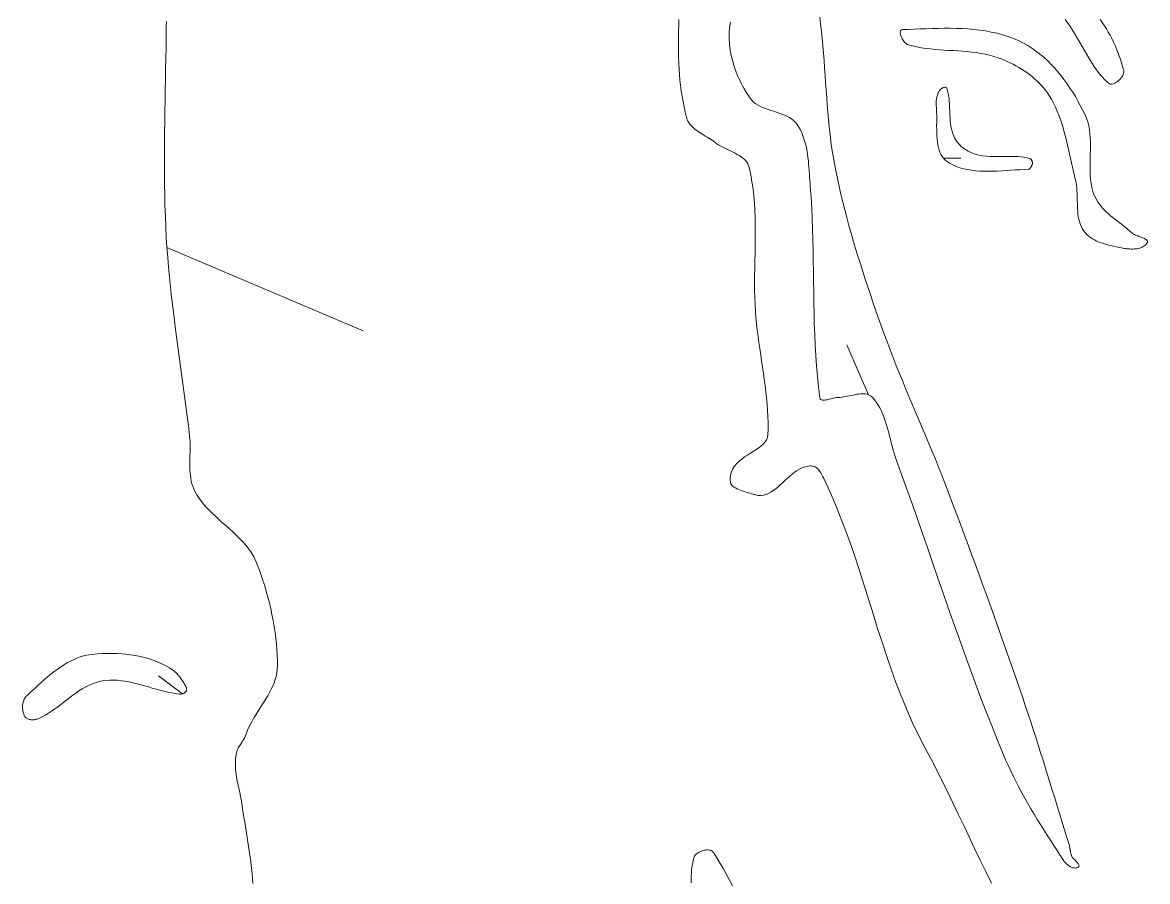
# Model space of a CAD drawing. Header units: inches. Extents: x -12 to 23, y -13.2 to 21.7.
# Drawn here: x 12.56 to 17.61, y -4.9 to -1.04 of the extents above; entities that cross this region are included whole.
import ezdxf

# ---------------------------------------------------------------- set-up
doc = ezdxf.new("R2010")
doc.units = ezdxf.units.IN
doc.header["$MEASUREMENT"] = 0
doc.layers.get('0').update_dxf_attribs({"lineweight": 0})

msp = doc.modelspace()

# ---------------------------------------------------------------- linework, layer by layer
at = {"color": 7, "linetype": 'Continuous', "lineweight": 0}
for p, q in [((16.6667, -1.3626), (16.6655, -1.3665)), ((16.668, -1.3589), (16.6667, -1.3626)), ((16.6694, -1.3553), (16.668, -1.3589)), ((16.6709, -1.3519), (16.6694, -1.3553)), ((16.6726, -1.3486), (16.6709, -1.3519)), ((16.6743, -1.3456), (16.6726, -1.3486)), ((16.6762, -1.3427), (16.6743, -1.3456)), ((16.6781, -1.34), (16.6762, -1.3427)), ((16.6802, -1.3376), (16.6781, -1.34)), ((16.6821, -1.3355), (16.6802, -1.3376)), ((16.6829, -1.3348), (16.6821, -1.3355)), ((16.6839, -1.3341), (16.6829, -1.3348)), ((16.6853, -1.3331), (16.6839, -1.3341)), ((16.6872, -1.3321), (16.6853, -1.3331)), ((16.6893, -1.3311), (16.6872, -1.3321)), ((16.6917, -1.3302), (16.6893, -1.3311)), ((16.6942, -1.3294), (16.6917, -1.3302)), ((16.6967, -1.3287), (16.6942, -1.3294)), ((16.6993, -1.3282), (16.6967, -1.3287)), ((16.7017, -1.3279), (16.6993, -1.3282)), ((16.7039, -1.3277), (16.7017, -1.3279)), ((16.7058, -1.3277), (16.7039, -1.3277)), ((16.7062, -1.3277), (16.7058, -1.3277)), ((16.7086, -1.3329), (16.7062, -1.3277)), ((16.7122, -1.3431), (16.7086, -1.3329)), ((16.715, -1.3542), (16.7122, -1.3431)), ((16.7172, -1.3661), (16.715, -1.3542)), ((16.6616, -1.3913), (16.6614, -1.3956)), ((16.6614, -1.3956), (16.6614, -1.3998)), ((16.6614, -1.3998), (16.6615, -1.4039)), ((16.6615, -1.4039), (16.6618, -1.4085)), ((16.6619, -1.3871), (16.6616, -1.3913)), ((16.6618, -1.4085), (16.6627, -1.4232)), ((16.6623, -1.3829), (16.6619, -1.3871)), ((16.6629, -1.3787), (16.6623, -1.3829)), ((16.6636, -1.3745), (16.6629, -1.3787)), ((16.6645, -1.3705), (16.6636, -1.3745)), ((16.6655, -1.3665), (16.6645, -1.3705)), ((16.7189, -1.3787), (16.7172, -1.3661)), ((16.7201, -1.392), (16.7189, -1.3787)), ((16.7209, -1.4057), (16.7201, -1.392)), ((16.7215, -1.42), (16.7209, -1.4057)), ((16.6627, -1.4232), (16.6632, -1.4386)), ((16.6632, -1.4386), (16.6635, -1.4541)), ((16.6635, -1.4541), (16.6635, -1.4697)), ((16.722, -1.4345), (16.7215, -1.42)), ((16.7226, -1.4493), (16.722, -1.4345)), ((16.7234, -1.4643), (16.7226, -1.4493)), ((16.7246, -1.4794), (16.7234, -1.4643)), ((16.6635, -1.4852), (16.6634, -1.5006)), ((16.6634, -1.5006), (16.6635, -1.5159)), ((16.6635, -1.4697), (16.6635, -1.4852)), ((16.6635, -1.5159), (16.6638, -1.5309)), ((16.7263, -1.4947), (16.7246, -1.4794)), ((16.7289, -1.5099), (16.7263, -1.4947)), ((16.7325, -1.5251), (16.7289, -1.5099)), ((16.6638, -1.5309), (16.6644, -1.5456)), ((16.6644, -1.5456), (16.6654, -1.5598)), ((16.6654, -1.5598), (16.6669, -1.5735)), ((16.7374, -1.5401), (16.7325, -1.5251)), ((16.7439, -1.5549), (16.7374, -1.5401)), ((16.7522, -1.5691), (16.7439, -1.5549)), ((16.6669, -1.5735), (16.6688, -1.5865)), ((16.6688, -1.5865), (16.6713, -1.5987)), ((16.6713, -1.5987), (16.6745, -1.6102)), ((16.6745, -1.6102), (16.6783, -1.6207)), ((16.7626, -1.5825), (16.7522, -1.5691)), ((16.7749, -1.5947), (16.7626, -1.5825)), ((16.7896, -1.6059), (16.7749, -1.5947)), ((16.805, -1.6151), (16.7896, -1.6059)), ((16.8209, -1.6224), (16.805, -1.6151)), ((16.6783, -1.6207), (16.6827, -1.6302)), ((16.6827, -1.6302), (16.6877, -1.6388)), ((16.6877, -1.6388), (16.6935, -1.6465)), ((16.6935, -1.6465), (16.7002, -1.6534)), ((16.7002, -1.6534), (16.7081, -1.6598)), ((16.7081, -1.6598), (16.7219, -1.6687)), ((16.8371, -1.628), (16.8209, -1.6224)), ((16.8536, -1.6322), (16.8371, -1.628)), ((16.8701, -1.6351), (16.8536, -1.6322)), ((16.8867, -1.6371), (16.8701, -1.6351)), ((16.9032, -1.6383), (16.8867, -1.6371)), ((16.9197, -1.6388), (16.9032, -1.6383)), ((16.936, -1.6389), (16.9197, -1.6388)), ((16.9523, -1.6387), (16.936, -1.6389)), ((16.9682, -1.6385), (16.9523, -1.6387)), ((16.9841, -1.6382), (16.9682, -1.6385)), ((16.9995, -1.6381), (16.9841, -1.6382)), ((17.0146, -1.6383), (16.9995, -1.6381)), ((17.0293, -1.6389), (17.0146, -1.6383)), ((17.0434, -1.64), (17.0293, -1.6389)), ((17.0569, -1.6417), (17.0434, -1.64)), ((17.0698, -1.6442), (17.0569, -1.6417)), ((17.0819, -1.6474), (17.0698, -1.6442)), ((17.0823, -1.6475), (17.0819, -1.6474)), ((17.0827, -1.6477), (17.0823, -1.6475)), ((17.0834, -1.6481), (17.0827, -1.6477)), ((17.0841, -1.6486), (17.0834, -1.6481)), ((17.085, -1.6493), (17.0841, -1.6486)), ((17.086, -1.6503), (17.085, -1.6493)), ((17.087, -1.6513), (17.086, -1.6503)), ((17.0881, -1.6526), (17.087, -1.6513)), ((17.0891, -1.654), (17.0881, -1.6526)), ((17.09, -1.6555), (17.0891, -1.654)), ((17.0909, -1.6571), (17.09, -1.6555)), ((17.0917, -1.6587), (17.0909, -1.6571)), ((17.0924, -1.6603), (17.0917, -1.6587)), ((17.093, -1.662), (17.0924, -1.6603)), ((17.0935, -1.6635), (17.093, -1.662)), ((17.0938, -1.6649), (17.0935, -1.6635)), ((17.094, -1.6662), (17.0938, -1.6649)), ((17.0941, -1.6673), (17.094, -1.6662)), ((17.0941, -1.6682), (17.0941, -1.6673)), ((16.7219, -1.6687), (16.7367, -1.6766)), ((16.7367, -1.6766), (16.752, -1.6833)), ((16.752, -1.6833), (16.768, -1.689)), ((16.768, -1.689), (16.7847, -1.6937)), ((16.7847, -1.6937), (16.8019, -1.6975)), ((16.8019, -1.6975), (16.8197, -1.7004)), ((16.8197, -1.7004), (16.838, -1.7025)), ((16.838, -1.7025), (16.8568, -1.7039)), ((16.8568, -1.7039), (16.876, -1.7047)), ((16.876, -1.7047), (16.8955, -1.7049)), ((16.8955, -1.7049), (16.9153, -1.7046)), ((16.9153, -1.7046), (16.9354, -1.704)), ((16.9354, -1.704), (16.9556, -1.703)), ((16.9556, -1.703), (16.9759, -1.7018)), ((16.9759, -1.7018), (16.9964, -1.7005)), ((16.9964, -1.7005), (17.0168, -1.6992)), ((17.0168, -1.6992), (17.0372, -1.698)), ((17.0372, -1.698), (17.0575, -1.6969)), ((17.0575, -1.6969), (17.0766, -1.6962)), ((17.0766, -1.6962), (17.0775, -1.6961)), ((17.0775, -1.6961), (17.0777, -1.6961)), ((17.0777, -1.6961), (17.0782, -1.6958)), ((17.0782, -1.6958), (17.0789, -1.6954)), ((17.0789, -1.6954), (17.0799, -1.6947)), ((17.0799, -1.6947), (17.0811, -1.6938)), ((17.0811, -1.6938), (17.0824, -1.6926)), ((17.0824, -1.6926), (17.0837, -1.6911)), ((17.0837, -1.6911), (17.0851, -1.6894)), ((17.0851, -1.6894), (17.0865, -1.6876)), ((17.0865, -1.6876), (17.0878, -1.6855)), ((17.0878, -1.6855), (17.0891, -1.6834)), ((17.0891, -1.6834), (17.0902, -1.6812)), ((17.0902, -1.6812), (17.0912, -1.6789)), ((17.0912, -1.6789), (17.0921, -1.6766)), ((17.0921, -1.6766), (17.0928, -1.6745)), ((17.0928, -1.6745), (17.0934, -1.6724)), ((17.0934, -1.6724), (17.0938, -1.6705)), ((17.0938, -1.6705), (17.094, -1.669)), ((17.094, -1.669), (17.0941, -1.6682))]:
    msp.add_line(p, q, dxfattribs=at)
at = {"color": 30, "linetype": 'Continuous', "lineweight": 0, "true_color": 0xff7e00}
for p, q in [((16.6935, -1.6465), (16.7713, -1.6465)), ((13.2055, -2.0469), (14.0866, -2.4213)), ((16.3572, -2.7088), (16.2605, -2.4848)), ((13.2752, -4.052), (13.1675, -3.9709))]:
    msp.add_line(p, q, dxfattribs=at)
at = {"color": 7, "linetype": 'Continuous', "lineweight": 0, "flags": 128}
for points in [[(13.5909, -4.905), (13.5897, -4.8848), (13.5882, -4.8647), (13.5864, -4.8448), (13.5843, -4.8251), (13.582, -4.8054), (13.5795, -4.7858), (13.5768, -4.7663), (13.574, -4.7467), (13.571, -4.7272), (13.5679, -4.7076), (13.5647, -4.688), (13.5614, -4.6683), (13.5581, -4.6484), (13.5548, -4.6284), (13.5515, -4.6082), (13.5483, -4.5879), (13.5451, -4.5673), (13.542, -4.5464), (13.5403, -4.5356), (13.5385, -4.5249), (13.5365, -4.5144), (13.5344, -4.5041), (13.5322, -4.4939), (13.53, -4.4838), (13.5278, -4.4739), (13.5256, -4.4639), (13.5235, -4.4541), (13.5214, -4.4442), (13.5195, -4.4343), (13.5178, -4.4244), (13.5163, -4.4145), (13.515, -4.4045), (13.5139, -4.3944), (13.5132, -4.3842), (13.5128, -4.3738), (13.5127, -4.3633), (13.5131, -4.3525), (13.5139, -4.3416), (13.5149, -4.3332), (13.5161, -4.3256), (13.5175, -4.3188), (13.5191, -4.3126), (13.521, -4.307), (13.523, -4.3019), (13.5252, -4.2971), (13.5276, -4.2926), (13.5301, -4.2884), (13.5327, -4.2842), (13.5354, -4.2801), (13.5382, -4.2759), (13.5411, -4.2715), (13.544, -4.2669), (13.547, -4.262), (13.5501, -4.2567), (13.5531, -4.2508), (13.5561, -4.2443), (13.5591, -4.2371), (13.5621, -4.2292), (13.5673, -4.2158), (13.5734, -4.2022), (13.5803, -4.1885), (13.5879, -4.1747), (13.596, -4.1607), (13.6045, -4.1466), (13.6134, -4.1324), (13.6224, -4.1182), (13.6316, -4.1039), (13.6406, -4.0895), (13.6495, -4.0751), (13.658, -4.0606), (13.6661, -4.0462), (13.6737, -4.0318), (13.6806, -4.0173), (13.6867, -4.0029), (13.6919, -3.9886), (13.696, -3.9743), (13.699, -3.9601), (13.7007, -3.946), (13.7017, -3.9244), (13.7019, -3.9018), (13.7013, -3.8781), (13.6998, -3.8537), (13.6977, -3.8285), (13.6949, -3.8028), (13.6914, -3.7766), (13.6872, -3.7501), (13.6825, -3.7234), (13.6773, -3.6967), (13.6716, -3.6701), (13.6654, -3.6436), (13.6588, -3.6176), (13.6518, -3.592), (13.6445, -3.567), (13.6369, -3.5428), (13.629, -3.5195), (13.6209, -3.4971), (13.6127, -3.4759), (13.6043, -3.456), (13.5952, -3.4374), (13.5848, -3.4197), (13.5733, -3.4028), (13.5607, -3.3865), (13.5472, -3.3708), (13.5329, -3.3556), (13.5181, -3.3407), (13.5027, -3.3262), (13.487, -3.3119), (13.4711, -3.2977), (13.4551, -3.2836), (13.4392, -3.2694), (13.4235, -3.255), (13.4082, -3.2404), (13.3933, -3.2255), (13.3791, -3.2102), (13.3656, -3.1943), (13.353, -3.1778), (13.3415, -3.1607), (13.3312, -3.1427), (13.3258, -3.1315), (13.3213, -3.1201), (13.3176, -3.1084), (13.3146, -3.0965), (13.3123, -3.0844), (13.3105, -3.0721), (13.3093, -3.0597), (13.3085, -3.0471), (13.3081, -3.0344), (13.308, -3.0217), (13.3081, -3.0088), (13.3084, -2.9959), (13.3087, -2.983), (13.309, -2.9701), (13.3093, -2.9572), (13.3094, -2.9444), (13.3093, -2.9316), (13.309, -2.9188), (13.3082, -2.9062), (13.3071, -2.8937), (13.3019, -2.8491), (13.2965, -2.8046), (13.2908, -2.76), (13.285, -2.7155), (13.279, -2.671), (13.2729, -2.6265), (13.2668, -2.5819), (13.2607, -2.5374), (13.2546, -2.4929), (13.2486, -2.4484), (13.2428, -2.4039), (13.2371, -2.3594), (13.2316, -2.3148), (13.2263, -2.2702), (13.2214, -2.2256), (13.2168, -2.181), (13.2126, -2.1363), (13.2088, -2.0916), (13.2055, -2.0469), (13.2026, -2.0021), (13.2002, -1.9548), (13.1982, -1.9074), (13.1966, -1.8601), (13.1954, -1.8127), (13.1946, -1.7653), (13.1941, -1.7179), (13.1938, -1.6706), (13.1939, -1.6232), (13.1941, -1.5757), (13.1946, -1.5283), (13.1952, -1.4809), (13.1959, -1.4335), (13.1967, -1.3861), (13.1977, -1.3387), (13.1986, -1.2912), (13.1995, -1.2438), (13.2004, -1.1964), (13.2013, -1.149), (13.202, -1.1016), (13.2026, -1.0542), (13.2028, -1.0317)], [(15.5056, -1.0231), (15.5046, -1.0477), (15.5038, -1.0724), (15.5033, -1.0972), (15.503, -1.1219), (15.503, -1.1467), (15.5033, -1.1714), (15.5039, -1.1962), (15.5049, -1.2209), (15.5062, -1.2455), (15.508, -1.2702), (15.5102, -1.2947), (15.5129, -1.3192), (15.5161, -1.3436), (15.5197, -1.3679), (15.524, -1.3921), (15.5288, -1.4162), (15.5342, -1.4401), (15.5402, -1.4639), (15.5428, -1.4719), (15.5461, -1.4794), (15.5502, -1.4866), (15.5549, -1.4933), (15.5602, -1.4997), (15.566, -1.5057), (15.5723, -1.5115), (15.5789, -1.517), (15.586, -1.5223), (15.5933, -1.5274), (15.6008, -1.5324), (15.6085, -1.5372), (15.6163, -1.542), (15.6241, -1.5468), (15.6319, -1.5515), (15.6397, -1.5563), (15.6473, -1.5611), (15.6547, -1.566), (15.6618, -1.5711), (15.6687, -1.5763), (15.6764, -1.5821), (15.6846, -1.5874), (15.6932, -1.5925), (15.7021, -1.5973), (15.7113, -1.6019), (15.7206, -1.6064), (15.7301, -1.6109), (15.7395, -1.6153), (15.7488, -1.6198), (15.758, -1.6243), (15.7669, -1.6291), (15.7755, -1.634), (15.7836, -1.6393), (15.7912, -1.6449), (15.7982, -1.6509), (15.8045, -1.6573), (15.8101, -1.6643), (15.8148, -1.6718), (15.8186, -1.68), (15.8213, -1.6888), (15.8282, -1.7204), (15.8338, -1.7521), (15.8384, -1.784), (15.842, -1.816), (15.8447, -1.8481), (15.8466, -1.8804), (15.8478, -1.9127), (15.8484, -1.9451), (15.8486, -1.9776), (15.8484, -2.0101), (15.848, -2.0427), (15.8474, -2.0753), (15.8467, -2.1079), (15.8461, -2.1405), (15.8457, -2.1731), (15.8455, -2.2057), (15.8457, -2.2382), (15.8463, -2.2707), (15.8475, -2.3031), (15.8494, -2.3354), (15.8516, -2.3632), (15.8544, -2.391), (15.8575, -2.4187), (15.861, -2.4464), (15.8648, -2.4741), (15.8688, -2.5018), (15.8729, -2.5295), (15.8771, -2.5571), (15.8812, -2.5848), (15.8853, -2.6125), (15.8892, -2.6401), (15.8929, -2.6678), (15.8963, -2.6955), (15.8994, -2.7232), (15.902, -2.7509), (15.904, -2.7786), (15.9055, -2.8063), (15.9063, -2.8341), (15.9064, -2.8619), (15.9056, -2.8897), (15.9039, -2.9009), (15.8997, -2.9113), (15.8933, -2.9209), (15.8852, -2.93), (15.8755, -2.9386), (15.8645, -2.9469), (15.8525, -2.955), (15.8398, -2.9631), (15.8268, -2.9712), (15.8136, -2.9796), (15.8005, -2.9883), (15.7879, -2.9975), (15.7761, -3.0073), (15.7652, -3.0179), (15.7557, -3.0294), (15.7477, -3.042), (15.7416, -3.0557), (15.7377, -3.0707), (15.7362, -3.0871), (15.7375, -3.1051), (15.7387, -3.1092), (15.7411, -3.1131), (15.7445, -3.117), (15.7489, -3.1207), (15.7542, -3.1243), (15.7601, -3.1277), (15.7666, -3.131), (15.7735, -3.1342), (15.7808, -3.1372), (15.7884, -3.14), (15.796, -3.1427), (15.8036, -3.1452), (15.8111, -3.1475), (15.8184, -3.1497), (15.8253, -3.1516), (15.8316, -3.1534), (15.8374, -3.1549), (15.8425, -3.1563), (15.8467, -3.1574), (15.8499, -3.1583), (15.8621, -3.1608), (15.874, -3.1613), (15.8856, -3.1599), (15.8969, -3.1568), (15.908, -3.1523), (15.9189, -3.1464), (15.9296, -3.1395), (15.9402, -3.1316), (15.9507, -3.123), (15.9611, -3.1138), (15.9714, -3.1043), (15.9817, -3.0947), (15.992, -3.085), (16.0023, -3.0756), (16.0127, -3.0666), (16.0231, -3.0582), (16.0337, -3.0506), (16.0444, -3.0439), (16.0552, -3.0384), (16.0663, -3.0343), (16.0737, -3.0322), (16.0807, -3.0306), (16.0871, -3.0295), (16.0931, -3.0289), (16.0987, -3.0288), (16.104, -3.0292), (16.1088, -3.0301), (16.1134, -3.0315), (16.1177, -3.0333), (16.1218, -3.0357), (16.1256, -3.0385), (16.1293, -3.0418), (16.1328, -3.0455), (16.1362, -3.0498), (16.1396, -3.0545), (16.1428, -3.0597), (16.1461, -3.0653), (16.1494, -3.0714), (16.1527, -3.078), (16.1562, -3.085), (16.1843, -3.1459), (16.2106, -3.207), (16.2351, -3.2683), (16.2583, -3.3296), (16.2802, -3.3911), (16.3011, -3.4525), (16.3212, -3.514), (16.3408, -3.5754), (16.36, -3.6367), (16.3791, -3.698), (16.3983, -3.759), (16.4179, -3.8199), (16.4379, -3.8806), (16.4588, -3.941), (16.4806, -4.0011), (16.5036, -4.0609), (16.528, -4.1203), (16.5541, -4.1793), (16.582, -4.2379), (16.612, -4.2959), (16.6372, -4.3434), (16.6621, -4.3918), (16.6868, -4.441), (16.7114, -4.4909), (16.7359, -4.5414), (16.7603, -4.5924), (16.7848, -4.6437), (16.8094, -4.6953), (16.8341, -4.7471), (16.859, -4.7989), (16.8841, -4.8506), (16.9096, -4.9022)], [(15.7372, -1.0357), (15.7342, -1.0497), (15.7323, -1.064), (15.7313, -1.0803), (15.7309, -1.0967), (15.7312, -1.1132), (15.7323, -1.1296), (15.734, -1.1461), (15.7363, -1.1626), (15.7392, -1.179), (15.7428, -1.1953), (15.747, -1.2116), (15.7517, -1.2277), (15.7569, -1.2437), (15.7627, -1.2595), (15.769, -1.2751), (15.7757, -1.2905), (15.783, -1.3057), (15.7906, -1.3206), (15.7987, -1.3351), (15.8072, -1.3494), (15.8161, -1.3633), (15.8253, -1.3768), (15.8328, -1.3861), (15.8413, -1.3944), (15.8507, -1.4016), (15.8608, -1.408), (15.8716, -1.4137), (15.8829, -1.4188), (15.8947, -1.4235), (15.9067, -1.4277), (15.919, -1.4318), (15.9314, -1.4357), (15.9438, -1.4396), (15.956, -1.4437), (15.9681, -1.448), (15.9798, -1.4526), (15.991, -1.4578), (16.0017, -1.4636), (16.0117, -1.4701), (16.0209, -1.4774), (16.0293, -1.4857), (16.0366, -1.4952), (16.0443, -1.5071), (16.0511, -1.5195), (16.0572, -1.5322), (16.0626, -1.5452), (16.0674, -1.5586), (16.0715, -1.5722), (16.0752, -1.586), (16.0783, -1.6), (16.081, -1.6142), (16.0834, -1.6286), (16.0853, -1.643), (16.087, -1.6576), (16.0884, -1.6723), (16.0897, -1.6869), (16.0908, -1.7016), (16.0918, -1.7163), (16.0927, -1.7309), (16.0937, -1.7454), (16.0947, -1.7598), (16.0958, -1.7741), (16.0994, -1.8214), (16.1022, -1.8687), (16.1045, -1.916), (16.1062, -1.9634), (16.1075, -2.0108), (16.1085, -2.0583), (16.1093, -2.1057), (16.1099, -2.1532), (16.1104, -2.2007), (16.111, -2.2481), (16.1117, -2.2956), (16.1126, -2.343), (16.1138, -2.3904), (16.1154, -2.4378), (16.1175, -2.4851), (16.1201, -2.5324), (16.1234, -2.5796), (16.1274, -2.6268), (16.1323, -2.6738), (16.1381, -2.7208), (16.139, -2.7246), (16.1406, -2.7276), (16.1428, -2.7299), (16.1456, -2.7316), (16.1489, -2.7326), (16.1527, -2.7332), (16.1568, -2.7332), (16.1613, -2.7329), (16.1661, -2.7322), (16.1712, -2.7313), (16.1764, -2.7302), (16.1818, -2.7289), (16.1872, -2.7275), (16.1926, -2.7261), (16.198, -2.7248), (16.2034, -2.7235), (16.2085, -2.7224), (16.2135, -2.7216), (16.2182, -2.721), (16.2226, -2.7208), (16.2303, -2.7206), (16.2383, -2.7198), (16.2464, -2.7187), (16.2546, -2.7173), (16.2629, -2.7156), (16.2713, -2.7139), (16.2797, -2.712), (16.2881, -2.7102), (16.2964, -2.7085), (16.3047, -2.707), (16.3128, -2.7057), (16.3208, -2.7049), (16.3286, -2.7044), (16.3362, -2.7045), (16.3435, -2.7052), (16.3505, -2.7066), (16.3572, -2.7088), (16.3634, -2.7119), (16.3693, -2.7158), (16.3748, -2.7208), (16.3844, -2.7319), (16.3931, -2.7434), (16.4011, -2.7555), (16.4083, -2.768), (16.4149, -2.781), (16.4208, -2.7943), (16.4263, -2.808), (16.4312, -2.8219), (16.4358, -2.8361), (16.4401, -2.8505), (16.4441, -2.865), (16.448, -2.8797), (16.4517, -2.8944), (16.4554, -2.9091), (16.4591, -2.9238), (16.4629, -2.9385), (16.4669, -2.953), (16.4711, -2.9674), (16.4756, -2.9816), (16.4804, -2.9956), (16.5046, -3.0619), (16.5284, -3.1284), (16.552, -3.1949), (16.5754, -3.2616), (16.5986, -3.3283), (16.6217, -3.395), (16.6448, -3.4618), (16.6678, -3.5285), (16.6909, -3.5953), (16.7141, -3.662), (16.7375, -3.7286), (16.761, -3.7952), (16.7848, -3.8617), (16.8088, -3.928), (16.8333, -3.9942), (16.8581, -4.0603), (16.8833, -4.1262), (16.9091, -4.1919), (16.9354, -4.2574), (16.9623, -4.3227), (16.9731, -4.3481), (16.9844, -4.3732), (16.996, -4.3982), (17.0081, -4.423), (17.0205, -4.4477), (17.0332, -4.4722), (17.0462, -4.4965), (17.0596, -4.5207), (17.0732, -4.5448), (17.087, -4.5687), (17.1011, -4.5925), (17.1154, -4.6162), (17.1299, -4.6398), (17.1445, -4.6633), (17.1594, -4.6867), (17.1743, -4.71), (17.1893, -4.7332), (17.2044, -4.7563), (17.2196, -4.7794), (17.2349, -4.8024), (17.2369, -4.8054), (17.2393, -4.8083), (17.2419, -4.8112), (17.2447, -4.8141), (17.2476, -4.8169), (17.2508, -4.8196), (17.2541, -4.8221), (17.2575, -4.8245), (17.261, -4.8267), (17.2645, -4.8287), (17.2682, -4.8305), (17.2718, -4.832), (17.2755, -4.8332), (17.2791, -4.834), (17.2827, -4.8346), (17.2863, -4.8347), (17.2897, -4.8344), (17.293, -4.8337), (17.2963, -4.8326), (17.2993, -4.8309), (17.3014, -4.8293), (17.3027, -4.8275), (17.3033, -4.8255), (17.3033, -4.8234), (17.3027, -4.8211), (17.3016, -4.8188), (17.3001, -4.8163), (17.2981, -4.8138), (17.2959, -4.8111), (17.2935, -4.8084), (17.2908, -4.8057), (17.2881, -4.8029), (17.2853, -4.8001), (17.2825, -4.7972), (17.2798, -4.7943), (17.2772, -4.7915), (17.2749, -4.7886), (17.2728, -4.7858), (17.2711, -4.783), (17.2697, -4.7802), (17.2688, -4.7777), (17.2679, -4.7752), (17.2672, -4.7727), (17.2665, -4.7702), (17.2659, -4.7676), (17.2653, -4.765), (17.2648, -4.7624), (17.2643, -4.7598), (17.2639, -4.7571), (17.2634, -4.7545), (17.263, -4.7519), (17.2626, -4.7492), (17.2621, -4.7466), (17.2617, -4.744), (17.2612, -4.7413), (17.2607, -4.7387), (17.2601, -4.7361), (17.2595, -4.7336), (17.2589, -4.731), (17.2581, -4.7284), (17.2581, -4.7284), (17.2581, -4.7284), (17.2581, -4.7284), (17.2581, -4.7284), (17.2473, -4.6937), (17.2366, -4.659), (17.2259, -4.6242), (17.2152, -4.5895), (17.2045, -4.5547), (17.1938, -4.52), (17.1831, -4.4852), (17.1724, -4.4505), (17.1616, -4.4157), (17.1508, -4.381), (17.1399, -4.3463), (17.129, -4.3116), (17.118, -4.277), (17.107, -4.2423), (17.0958, -4.2077), (17.0845, -4.1732), (17.0732, -4.1386), (17.0617, -4.1042), (17.0501, -4.0697), (17.0383, -4.0353), (17.0222, -3.9885), (17.006, -3.9418), (16.9897, -3.8951), (16.9733, -3.8484), (16.9568, -3.8018), (16.9402, -3.7551), (16.9236, -3.7086), (16.9068, -3.662), (16.89, -3.6155), (16.8731, -3.569), (16.8562, -3.5225), (16.8391, -3.4761), (16.822, -3.4296), (16.8048, -3.3832), (16.7876, -3.3369), (16.7702, -3.2905), (16.7528, -3.2442), (16.7353, -3.198), (16.7178, -3.1517), (16.7002, -3.1055), (16.6864, -3.0697), (16.6723, -3.0341), (16.658, -2.9986), (16.6435, -2.9631), (16.6288, -2.9278), (16.6139, -2.8924), (16.599, -2.8571), (16.584, -2.8219), (16.569, -2.7866), (16.554, -2.7514), (16.539, -2.7161), (16.5241, -2.6808), (16.5094, -2.6454), (16.4948, -2.61), (16.4804, -2.5745), (16.4663, -2.5389), (16.4524, -2.5032), (16.4389, -2.4674), (16.4256, -2.4315), (16.4128, -2.3954), (16.4009, -2.3613), (16.3891, -2.3271), (16.3774, -2.2929), (16.3657, -2.2587), (16.3542, -2.2244), (16.3429, -2.1901), (16.3317, -2.1557), (16.3207, -2.1212), (16.3099, -2.0867), (16.2993, -2.0521), (16.289, -2.0175), (16.2789, -1.9828), (16.2691, -1.948), (16.2596, -1.9131), (16.2504, -1.8782), (16.2415, -1.8432), (16.2331, -1.8081), (16.2249, -1.7729), (16.2172, -1.7376), (16.2099, -1.7023), (16.2038, -1.6697), (16.1982, -1.6371), (16.1932, -1.6044), (16.1887, -1.5716), (16.1847, -1.5387), (16.1811, -1.5058), (16.1778, -1.4728), (16.1748, -1.4398), (16.1721, -1.4067), (16.1695, -1.3736), (16.1671, -1.3405), (16.1647, -1.3074), (16.1624, -1.2743), (16.1601, -1.2412), (16.1576, -1.208), (16.155, -1.175), (16.1523, -1.1419), (16.1493, -1.1089), (16.146, -1.0759), (16.1423, -1.0429), (16.1386, -1.0127)], [(17.2403, -1.0237), (17.2526, -1.0398), (17.2643, -1.0564), (17.2755, -1.0735), (17.2862, -1.0909), (17.2967, -1.1086), (17.307, -1.1265), (17.3172, -1.1444), (17.3274, -1.1624), (17.3377, -1.1803), (17.3482, -1.198), (17.359, -1.2154), (17.3702, -1.2324), (17.3819, -1.249), (17.3942, -1.2651), (17.4072, -1.2805), (17.4209, -1.2953), (17.4356, -1.3092), (17.4392, -1.3117), (17.4432, -1.3131), (17.4475, -1.3137), (17.452, -1.3135), (17.4567, -1.3124), (17.4616, -1.3106), (17.4665, -1.3083), (17.4713, -1.3053), (17.4761, -1.3018), (17.4807, -1.2979), (17.4851, -1.2936), (17.4892, -1.2891), (17.493, -1.2843), (17.4963, -1.2793), (17.4991, -1.2743), (17.5013, -1.2692), (17.5029, -1.2642), (17.5038, -1.2592), (17.504, -1.2545), (17.5032, -1.25), (17.4988, -1.2341), (17.494, -1.2182), (17.4889, -1.2024), (17.4834, -1.1866), (17.4775, -1.1708), (17.4713, -1.1552), (17.4647, -1.1398), (17.4577, -1.1245), (17.4503, -1.1093), (17.4426, -1.0944), (17.4344, -1.0798), (17.4259, -1.0654), (17.4169, -1.0512), (17.4076, -1.0374), (17.3978, -1.024)], [(15.7465, -4.9148), (15.7333, -4.8892), (15.7198, -4.8638), (15.7058, -4.8388), (15.6913, -4.814), (15.6762, -4.7895), (15.6606, -4.7653), (15.6578, -4.7619), (15.6543, -4.759), (15.6503, -4.7568), (15.6457, -4.7552), (15.6408, -4.7542), (15.6356, -4.7537), (15.6301, -4.7538), (15.6245, -4.7543), (15.6188, -4.7553), (15.6131, -4.7568), (15.6074, -4.7586), (15.6019, -4.7609), (15.5966, -4.7635), (15.5916, -4.7664), (15.587, -4.7696), (15.5828, -4.7731), (15.5792, -4.7769), (15.5762, -4.7809), (15.5739, -4.7851), (15.5723, -4.7894), (15.569, -4.8031), (15.5663, -4.8168), (15.5641, -4.8307), (15.5625, -4.8446), (15.5613, -4.8586), (15.5606, -4.8727), (15.5603, -4.8868), (15.5604, -4.9009)]]:
    msp.add_lwpolyline(points, dxfattribs=at)
for points in [[(17.5406, -1.9817), (17.5316, -1.9737), (17.5224, -1.9659), (17.5129, -1.9582), (17.5032, -1.9506), (17.4935, -1.9431), (17.4837, -1.9355), (17.4739, -1.928), (17.4641, -1.9203), (17.4545, -1.9126), (17.445, -1.9048), (17.4358, -1.8969), (17.4268, -1.8887), (17.4182, -1.8803), (17.4099, -1.8717), (17.4021, -1.8628), (17.3948, -1.8535), (17.388, -1.8439), (17.3818, -1.8339), (17.3763, -1.8235), (17.3716, -1.8126), (17.3655, -1.7954), (17.3609, -1.7779), (17.3574, -1.76), (17.355, -1.7418), (17.3535, -1.7234), (17.3527, -1.7048), (17.3525, -1.6861), (17.3526, -1.6673), (17.3531, -1.6484), (17.3536, -1.6295), (17.3541, -1.6106), (17.3543, -1.5918), (17.3542, -1.5731), (17.3535, -1.5546), (17.3521, -1.5363), (17.3499, -1.5182), (17.3467, -1.5004), (17.3423, -1.4829), (17.3365, -1.4658), (17.3293, -1.4492), (17.3193, -1.4292), (17.3089, -1.4094), (17.298, -1.3895), (17.2865, -1.3699), (17.2746, -1.3504), (17.2622, -1.3312), (17.2492, -1.3122), (17.2358, -1.2937), (17.2218, -1.2755), (17.2073, -1.2579), (17.1923, -1.2407), (17.1768, -1.2242), (17.1607, -1.2082), (17.1442, -1.193), (17.1271, -1.1786), (17.1094, -1.1649), (17.0912, -1.1521), (17.0725, -1.1402), (17.0532, -1.1293), (17.0334, -1.1195), (17.0093, -1.1091), (16.9848, -1.1), (16.9599, -1.0921), (16.9346, -1.0853), (16.909, -1.0796), (16.8832, -1.0748), (16.857, -1.071), (16.8307, -1.068), (16.8042, -1.0658), (16.7775, -1.0642), (16.7506, -1.0632), (16.7237, -1.0628), (16.6968, -1.0628), (16.6698, -1.0631), (16.6428, -1.0638), (16.6159, -1.0647), (16.5891, -1.0657), (16.5623, -1.0667), (16.5358, -1.0678), (16.5093, -1.0688), (16.5061, -1.0693), (16.5036, -1.0707), (16.5017, -1.0728), (16.5005, -1.0755), (16.4999, -1.0787), (16.4998, -1.0825), (16.5003, -1.0866), (16.5012, -1.091), (16.5026, -1.0956), (16.5043, -1.1003), (16.5064, -1.1051), (16.5089, -1.1099), (16.5116, -1.1145), (16.5145, -1.1189), (16.5176, -1.1231), (16.5209, -1.1268), (16.5243, -1.1301), (16.5277, -1.1329), (16.5312, -1.135), (16.5347, -1.1364), (16.5545, -1.1417), (16.5745, -1.1462), (16.5946, -1.1499), (16.6149, -1.1529), (16.6353, -1.1554), (16.6559, -1.1574), (16.6765, -1.1591), (16.6971, -1.1605), (16.7178, -1.1618), (16.7385, -1.1631), (16.7592, -1.1644), (16.7798, -1.1658), (16.8004, -1.1676), (16.8209, -1.1697), (16.8412, -1.1722), (16.8615, -1.1753), (16.8815, -1.1791), (16.9014, -1.1837), (16.921, -1.1891), (16.9404, -1.1956), (16.9538, -1.2006), (16.9671, -1.2059), (16.9804, -1.2117), (16.9935, -1.2178), (17.0066, -1.2242), (17.0195, -1.2311), (17.0322, -1.2383), (17.0447, -1.2459), (17.057, -1.2538), (17.069, -1.2621), (17.0808, -1.2707), (17.0922, -1.2798), (17.1032, -1.2891), (17.1139, -1.2989), (17.1242, -1.3089), (17.1341, -1.3194), (17.1435, -1.3302), (17.1524, -1.3413), (17.1608, -1.3528), (17.1687, -1.3646), (17.1789, -1.3817), (17.1883, -1.3991), (17.197, -1.4169), (17.2051, -1.435), (17.2125, -1.4533), (17.2193, -1.472), (17.2256, -1.4909), (17.2315, -1.51), (17.237, -1.5293), (17.2421, -1.5487), (17.247, -1.5682), (17.2516, -1.5879), (17.2561, -1.6076), (17.2604, -1.6273), (17.2647, -1.6471), (17.2689, -1.6668), (17.2733, -1.6865), (17.2777, -1.7061), (17.2822, -1.7256), (17.287, -1.745), (17.2895, -1.7562), (17.2914, -1.7676), (17.2929, -1.7792), (17.2939, -1.7909), (17.2945, -1.8027), (17.295, -1.8145), (17.2952, -1.8265), (17.2954, -1.8384), (17.2956, -1.8503), (17.2959, -1.8621), (17.2964, -1.8739), (17.2972, -1.8856), (17.2983, -1.8971), (17.2998, -1.9084), (17.3019, -1.9196), (17.3045, -1.9305), (17.3079, -1.9411), (17.312, -1.9515), (17.317, -1.9615), (17.3229, -1.9711), (17.3285, -1.9786), (17.3347, -1.9856), (17.3413, -1.992), (17.3484, -1.998), (17.3559, -2.0035), (17.3639, -2.0086), (17.3721, -2.0132), (17.3807, -2.0175), (17.3896, -2.0214), (17.3987, -2.0251), (17.408, -2.0284), (17.4175, -2.0314), (17.427, -2.0342), (17.4367, -2.0368), (17.4464, -2.0392), (17.4561, -2.0414), (17.4658, -2.0435), (17.4753, -2.0455), (17.4848, -2.0475), (17.4941, -2.0493), (17.4999, -2.0504), (17.5059, -2.0514), (17.5121, -2.0523), (17.5185, -2.0531), (17.5249, -2.0537), (17.5314, -2.0541), (17.5379, -2.0543), (17.5444, -2.0543), (17.5508, -2.0541), (17.5572, -2.0536), (17.5634, -2.0527), (17.5695, -2.0516), (17.5754, -2.0501), (17.5811, -2.0482), (17.5865, -2.046), (17.5916, -2.0434), (17.5964, -2.0403), (17.6007, -2.0367), (17.6047, -2.0327), (17.6082, -2.0282), (17.61, -2.0249), (17.6107, -2.0219), (17.6103, -2.0191), (17.6091, -2.0165), (17.6071, -2.014), (17.6043, -2.0117), (17.6009, -2.0095), (17.597, -2.0074), (17.5926, -2.0054), (17.5878, -2.0034), (17.5828, -2.0015), (17.5776, -1.9995), (17.5723, -1.9976), (17.5671, -1.9956), (17.5619, -1.9936), (17.5569, -1.9914), (17.5522, -1.9892), (17.5478, -1.9869), (17.544, -1.9844), (17.5406, -1.9817), (17.5406, -1.9817), (17.5406, -1.9817), (17.5406, -1.9817)], [(12.5754, -4.0609), (12.5884, -4.049), (12.6015, -4.0369), (12.6147, -4.0247), (12.6281, -4.0125), (12.6417, -4.0003), (12.6554, -3.9882), (12.6693, -3.9763), (12.6833, -3.9647), (12.6976, -3.9534), (12.7121, -3.9425), (12.7269, -3.9322), (12.7418, -3.9224), (12.757, -3.9133), (12.7725, -3.905), (12.7882, -3.8975), (12.8042, -3.8909), (12.8205, -3.8852), (12.8371, -3.8806), (12.854, -3.8772), (12.8712, -3.8749), (12.8937, -3.8731), (12.9159, -3.8719), (12.9377, -3.8712), (12.9591, -3.871), (12.9801, -3.8715), (13.0008, -3.8725), (13.0211, -3.8742), (13.041, -3.8765), (13.0605, -3.8794), (13.0795, -3.8829), (13.0982, -3.8872), (13.1164, -3.8921), (13.1342, -3.8976), (13.1515, -3.9039), (13.1684, -3.9109), (13.1849, -3.9186), (13.2008, -3.927), (13.2163, -3.9362), (13.2313, -3.9461), (13.2458, -3.9568), (13.2475, -3.9583), (13.2496, -3.9604), (13.252, -3.9632), (13.2548, -3.9664), (13.2578, -3.9701), (13.2611, -3.9743), (13.2644, -3.9787), (13.2678, -3.9834), (13.2713, -3.9883), (13.2747, -3.9933), (13.278, -3.9984), (13.2812, -4.0035), (13.2841, -4.0085), (13.2868, -4.0133), (13.2892, -4.0179), (13.2911, -4.0223), (13.2926, -4.0263), (13.2936, -4.0299), (13.2941, -4.033), (13.2939, -4.0356), (13.2934, -4.0374), (13.2926, -4.0391), (13.2917, -4.0407), (13.2906, -4.0423), (13.2893, -4.0438), (13.2879, -4.0451), (13.2864, -4.0464), (13.2847, -4.0476), (13.283, -4.0487), (13.2811, -4.0497), (13.2792, -4.0506), (13.2772, -4.0513), (13.2752, -4.052), (13.2731, -4.0526), (13.2711, -4.053), (13.269, -4.0534), (13.267, -4.0536), (13.265, -4.0537), (13.263, -4.0537), (13.2611, -4.0535), (13.2437, -4.0512), (13.2262, -4.0482), (13.2088, -4.0447), (13.1914, -4.0406), (13.1741, -4.0361), (13.1567, -4.0314), (13.1394, -4.0264), (13.1221, -4.0214), (13.1048, -4.0165), (13.0875, -4.0117), (13.0702, -4.0071), (13.0529, -4.0029), (13.0356, -3.9991), (13.0183, -3.9959), (13.001, -3.9933), (12.9838, -3.9916), (12.9665, -3.9907), (12.9492, -3.9908), (12.9319, -3.992), (12.9146, -3.9943), (12.8985, -3.9978), (12.8828, -4.0024), (12.8676, -4.0082), (12.8527, -4.0148), (12.8382, -4.0223), (12.8239, -4.0306), (12.8099, -4.0395), (12.7961, -4.0489), (12.7824, -4.0587), (12.7688, -4.0688), (12.7553, -4.0792), (12.7418, -4.0896), (12.7283, -4.1), (12.7147, -4.1103), (12.701, -4.1204), (12.6871, -4.1301), (12.6731, -4.1394), (12.6588, -4.1481), (12.6442, -4.1561), (12.6293, -4.1634), (12.6263, -4.1647), (12.623, -4.1658), (12.6197, -4.1667), (12.6162, -4.1675), (12.6125, -4.1682), (12.6089, -4.1686), (12.6051, -4.1689), (12.6014, -4.169), (12.5977, -4.1689), (12.594, -4.1686), (12.5904, -4.168), (12.5869, -4.1673), (12.5835, -4.1663), (12.5803, -4.1652), (12.5773, -4.1637), (12.5744, -4.1621), (12.5719, -4.1602), (12.5696, -4.158), (12.5676, -4.1555), (12.5659, -4.1528), (12.5638, -4.1486), (12.562, -4.1442), (12.5605, -4.1396), (12.5592, -4.1348), (12.5581, -4.1299), (12.5573, -4.1249), (12.5568, -4.1198), (12.5565, -4.1147), (12.5565, -4.1095), (12.5567, -4.1044), (12.5573, -4.0994), (12.5581, -4.0944), (12.5592, -4.0895), (12.5606, -4.0848), (12.5623, -4.0802), (12.5643, -4.0758), (12.5666, -4.0717), (12.5692, -4.0678), (12.5721, -4.0642), (12.5754, -4.0609), (12.5754, -4.0609), (12.5754, -4.0609), (12.5754, -4.0609)]]:
    msp.add_lwpolyline(points, close=True, dxfattribs=at)

doc.saveas('drawing.dxf')
